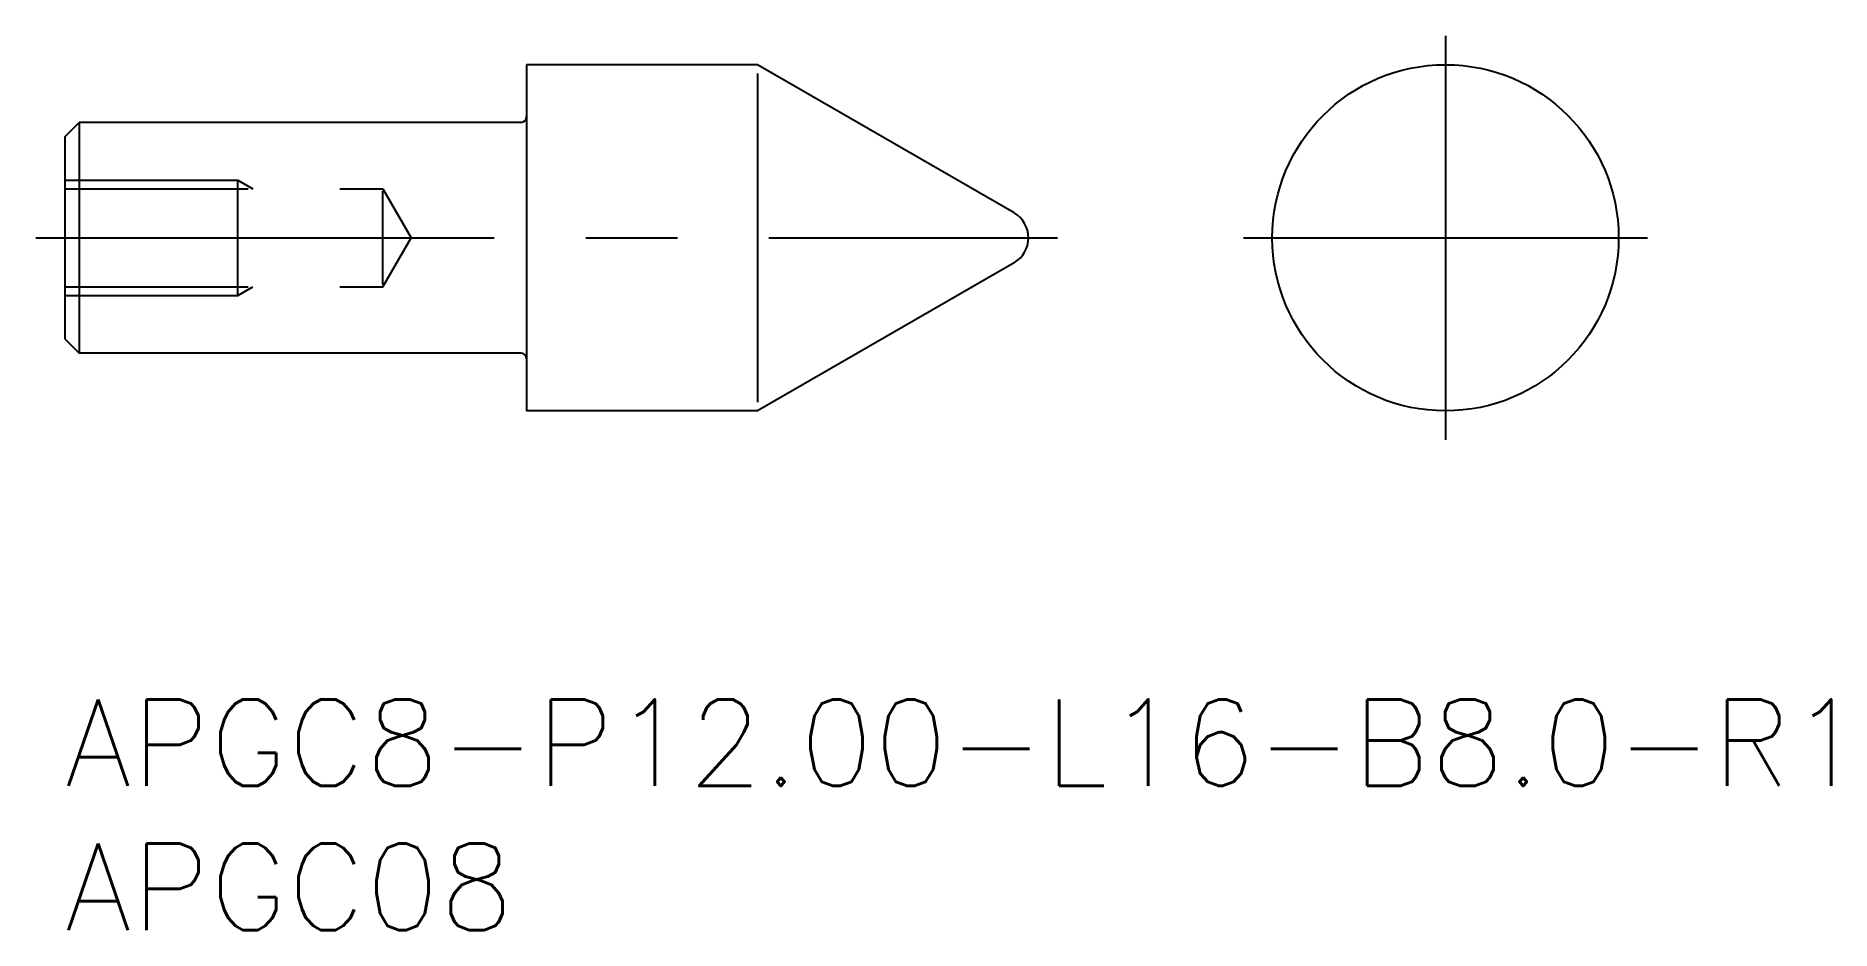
# Model space of a CAD drawing. Extents: x -1 to 61.2, y -8 to 23.
import ezdxf

# ---------------------------------------------------------------- set-up
doc = ezdxf.new("R2010")
doc.units = 0
doc.header["$LTSCALE"] = 0.5
doc.linetypes.add('CENTER', pattern=[50.8, 31.75, -6.35, 6.35, -6.35])
doc.linetypes.add('DASHED', pattern=[19.05, 12.7, -6.35])
for name, color, linetype in [('MSM_CENTER', 1, 'CENTER'), ('MSM_CONTINUOUS', 7, 'CONTINUOUS'), ('MSM_DASHED', 4, 'DASHED'), ('MSM_NARROW', 5, 'CONTINUOUS'), ('MSM_PART_NUMBER', 7, 'CONTINUOUS')]:
    doc.layers.add(name, color=color, linetype=linetype)
doc.styles.get("Standard").update_dxf_attribs({"font": 'txt.shx', "height": 1, "bigfont": 'bigfont.shx'})

# ---------------------------------------------------------------- blocks, each defined once
blk = doc.blocks.new('*U15')
at = {"layer": 'MSM_PART_NUMBER'}
blk.add_text('APGC8-P12.00-L16-B8.0-R1', height=3, dxfattribs=at).set_placement((0, -3))
blk = doc.blocks.new('*U16')
at = {"layer": 'MSM_PART_NUMBER'}
blk.add_text('APGC08', height=3, dxfattribs=at).set_placement((0, -8))

msp = doc.modelspace()

# ---------------------------------------------------------------- linework, layer by layer
at = {"layer": 'MSM_CENTER'}
for p, q in [((47.839, 23), (47.839, 9)), ((-1, 16), (34.392, 16)), ((40.839, 16), (54.839, 16))]:
    msp.add_line(p, q, dxfattribs=at)
at = {"layer": 'MSM_CONTINUOUS'}
for p, q in [((24, 22), (16, 22)), ((16, 22), (16, 10)), ((32.892, 16.866), (24, 22)), ((0, 19.5), (0.5, 20)), ((15.8, 20), (0.5, 20)), ((0.5, 20), (0.5, 12)), ((0, 19.5), (0, 12.5)), ((32.892, 15.134), (24, 10)), ((0, 12.5), (0.5, 12)), ((15.8, 12), (0.5, 12)), ((24, 10), (16, 10))]:
    msp.add_line(p, q, dxfattribs=at)
msp.add_circle((47.839, 16), 6, dxfattribs=at)
for centre, radius, start, end in [((15.8, 20.2), 0.2, 270, 360), ((32.392, 16), 1, 300, 60), ((15.8, 11.8), 0.2, 0, 90)]:
    msp.add_arc(centre, radius, start, end, dxfattribs=at)
at = {"layer": 'MSM_DASHED'}
for p, q in [((0, 18), (6, 18)), ((0, 17.7), (11.019, 17.7)), ((6, 14), (6, 18)), ((6, 18), (6.52, 17.7)), ((11.019, 17.7), (12, 16)), ((11.019, 14.379), (11.019, 17.621)), ((11.019, 14.3), (12, 16)), ((0, 14.3), (11.019, 14.3)), ((0, 14), (6, 14)), ((6, 14), (6.52, 14.3))]:
    msp.add_line(p, q, dxfattribs=at)
at = {"layer": 'MSM_NARROW'}
msp.add_line((24, 21.7), (24, 10.3), dxfattribs=at)

# ---------------------------------------------------------------- block references
at = {"layer": 'MSM_CONTINUOUS'}
for name in ['*U15', '*U16']:
    msp.add_blockref(name, (0, 0), dxfattribs=at)

doc.saveas('drawing.dxf')
